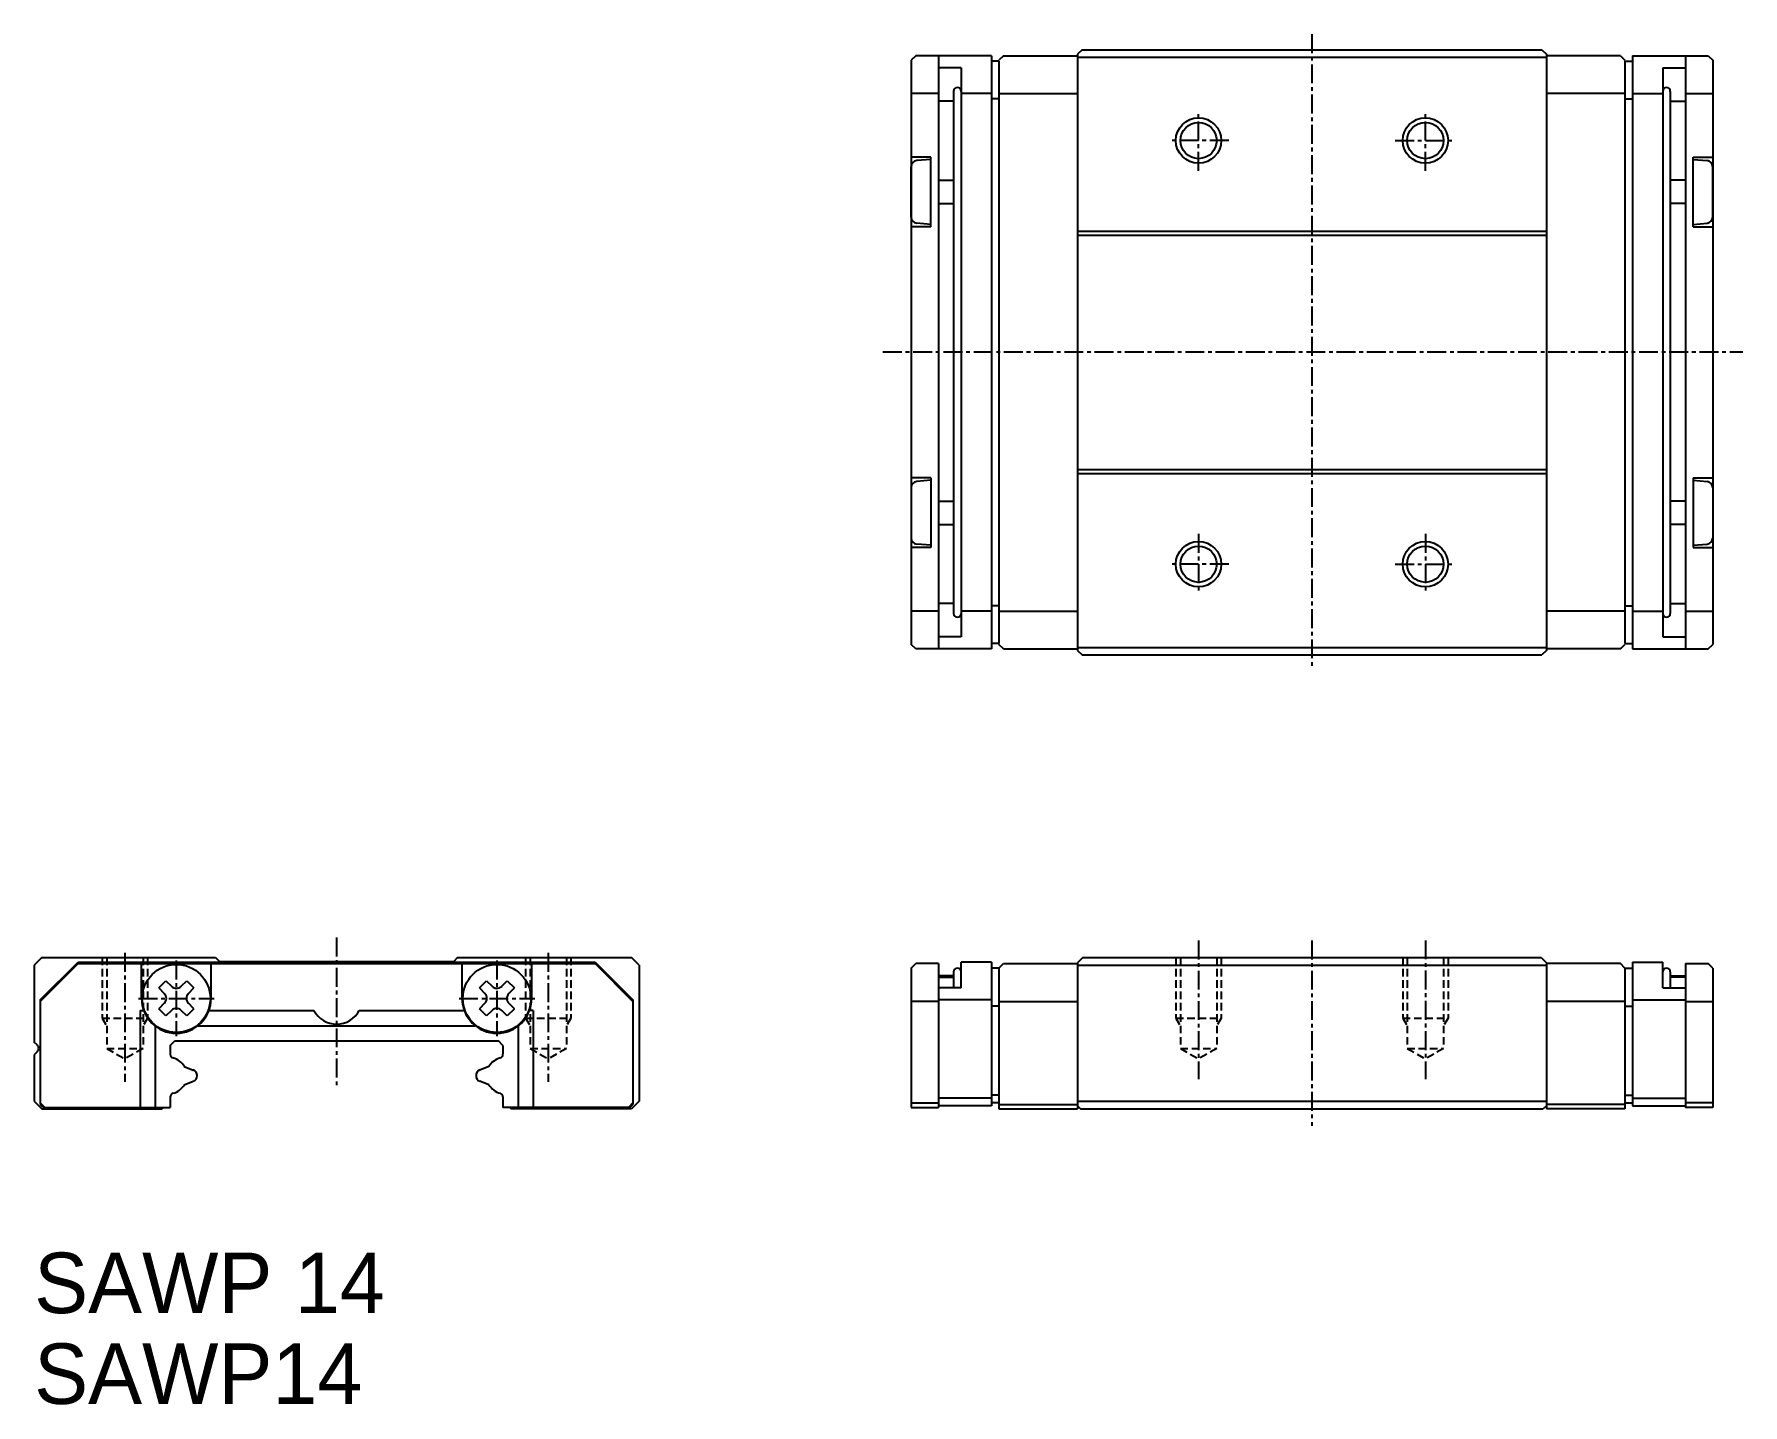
# Model space of a CAD drawing. Extents: x 10 to 123, y 10 to 101.
import ezdxf

# ---------------------------------------------------------------- set-up
doc = ezdxf.new("R2010")
doc.units = 0
doc.linetypes.add('CENTER', pattern=[2, 1.25, -0.25, 0.25, -0.25])
doc.linetypes.add('DASHED', pattern=[0.75, 0.5, -0.25])
doc.layers.get('0').update_dxf_attribs({"linetype": 'CONTINUOUS'})
doc.layers.add('CENTER', color=1, linetype='CENTER')

msp = doc.modelspace()

# ---------------------------------------------------------------- linework, layer by layer
at = {"color": 7, "linetype": 'CONTINUOUS'}
for p, q in [((79.3, 99.5), (79, 99.2)), ((79.3, 99.5), (109.7, 99.5)), ((109.7, 99.5), (110, 99.2)), ((68.3, 99.1), (68, 98.8)), ((68, 98.8), (68, 60.2)), ((69.8, 99.1), (68.3, 99.1)), ((69.8, 99.1), (69.8, 59.9)), ((73.3, 99.1), (69.8, 99.1)), ((73.3, 99.1), (73.3, 59.9)), ((73.8, 98.75), (73.3, 98.75)), ((74.1, 99.1), (73.8, 98.8)), ((73.8, 98.75), (73.8, 60.25)), ((74.1, 99.1), (79, 99.1)), ((79, 99.2), (79, 59.8)), ((79, 99), (110, 99)), ((110, 99.2), (110, 59.8)), ((114.9, 99.1), (110, 99.1)), ((114.9, 99.1), (115.2, 98.8)), ((115.2, 98.75), (115.2, 60.25)), ((115.2, 98.75), (115.7, 98.75)), ((115.7, 99.1), (115.7, 59.9)), ((115.7, 99.1), (119.2, 99.1)), ((119.2, 99.1), (119.2, 59.9)), ((119.2, 99.1), (120.7, 99.1)), ((120.7, 99.1), (121, 98.8)), ((121, 98.8), (121, 60.2)), ((71.3, 98.3), (69.8, 98.3)), ((71.3, 98.3), (71.3, 60.7)), ((117.7, 98.3), (117.7, 60.7)), ((117.7, 98.3), (119.2, 98.3)), ((69.8, 96.6), (68, 96.6)), ((70.8, 96.1), (69.8, 96.1)), ((70.8, 96.75), (70.8, 62.25)), ((73.3, 96.6), (71.3, 96.6)), ((73.8, 96.25), (73.3, 96.25)), ((73.8, 96.6), (79, 96.6)), ((115.2, 96.6), (110, 96.6)), ((115.2, 96.25), (115.7, 96.25)), ((115.7, 96.6), (117.7, 96.6)), ((118.2, 96.75), (118.2, 62.25)), ((118.2, 96.1), (119.2, 96.1)), ((119.2, 96.6), (121, 96.6)), ((69.3, 92.4), (68, 92.4)), ((68, 88.43), (68, 91.77)), ((69.3, 92.25), (68.37, 92.17)), ((69.3, 87.8), (69.3, 92.4)), ((119.7, 87.8), (119.7, 92.4)), ((119.7, 92.4), (121, 92.4)), ((119.7, 92.25), (120.64, 92.17)), ((121, 88.43), (121, 91.77)), ((69.8, 90.87), (70.8, 90.87)), ((119.2, 90.87), (118.2, 90.87)), ((69.8, 89.33), (70.8, 89.33)), ((119.2, 89.33), (118.2, 89.33)), ((69.3, 87.8), (68, 87.8)), ((69.3, 87.95), (68.37, 88.03)), ((79, 87.5), (110, 87.5)), ((79, 87.25), (110, 87.25)), ((119.7, 87.95), (120.64, 88.03)), ((119.7, 87.8), (121, 87.8)), ((69.3, 71.2), (68, 71.2)), ((69.3, 71.2), (69.3, 66.6)), ((79, 71.75), (110, 71.75)), ((79, 71.5), (110, 71.5)), ((119.7, 71.2), (119.7, 66.6)), ((119.7, 71.2), (121, 71.2)), ((68, 70.57), (68, 67.23)), ((69.3, 71.05), (68.37, 70.97)), ((119.7, 71.05), (120.64, 70.97)), ((121, 70.57), (121, 67.23)), ((69.8, 69.67), (70.8, 69.67)), ((119.2, 69.67), (118.2, 69.67)), ((69.8, 68.13), (70.8, 68.13)), ((119.2, 68.13), (118.2, 68.13)), ((69.3, 66.75), (68.37, 66.83)), ((119.7, 66.75), (120.64, 66.83)), ((69.3, 66.6), (68, 66.6)), ((119.7, 66.6), (121, 66.6)), ((69.8, 62.4), (68, 62.4)), ((70.8, 62.9), (69.8, 62.9)), ((73.3, 62.4), (71.3, 62.4)), ((73.8, 62.75), (73.3, 62.75)), ((73.8, 62.4), (79, 62.4)), ((115.2, 62.4), (110, 62.4)), ((115.2, 62.75), (115.7, 62.75)), ((115.7, 62.4), (117.7, 62.4)), ((118.2, 62.9), (119.2, 62.9)), ((119.2, 62.4), (121, 62.4)), ((68.3, 59.9), (68, 60.2)), ((69.8, 59.9), (68.3, 59.9)), ((71.3, 60.7), (69.8, 60.7)), ((73.3, 59.9), (69.8, 59.9)), ((73.8, 60.25), (73.3, 60.25)), ((74.1, 59.9), (73.8, 60.2)), ((74.1, 59.9), (79, 59.9)), ((79, 60), (110, 60)), ((114.9, 59.9), (110, 59.9)), ((114.9, 59.9), (115.2, 60.2)), ((115.2, 60.25), (115.7, 60.25)), ((115.7, 59.9), (119.2, 59.9)), ((117.7, 60.7), (119.2, 60.7)), ((119.2, 59.9), (120.7, 59.9)), ((120.7, 59.9), (121, 60.2)), ((79, 59.8), (79.3, 59.5)), ((79.3, 59.5), (109.7, 59.5)), ((110, 59.8), (109.7, 59.5)), ((10.5, 39.5), (10, 39)), ((10, 39), (10, 33.92)), ((10.4, 36.7), (12.9, 39.2)), ((12.9, 39.1), (10.4, 36.6)), ((10.5, 39.5), (22, 39.5)), ((12.9, 39.2), (47.1, 39.2)), ((12.9, 39.1), (47.1, 39.1)), ((17.1, 36.8), (17.1, 39.1)), ((21.7, 36.8), (21.7, 39.1)), ((22, 39.5), (22.25, 39.25)), ((22.25, 39.25), (37.75, 39.25)), ((38, 39.5), (37.75, 39.25)), ((38, 39.5), (49.5, 39.5)), ((38.3, 36.8), (38.3, 39.1)), ((42.9, 36.8), (42.9, 39.1)), ((47.1, 39.2), (49.6, 36.7)), ((47.1, 39.1), (49.6, 36.6)), ((50, 39), (49.5, 39.5)), ((50, 39), (50, 30)), ((68, 38.8), (68.3, 39.1)), ((68, 38.8), (68, 29.6)), ((69.8, 39.1), (68.3, 39.1)), ((69.8, 39.1), (69.8, 29.6)), ((70.8, 38.55), (70.8, 37.5)), ((73.3, 39.2), (71.3, 39.2)), ((71.3, 37.5), (71.3, 39.2)), ((73.3, 39.2), (73.3, 29.7)), ((73.8, 38.8), (73.3, 38.8)), ((73.8, 38.8), (74.1, 39.1)), ((73.8, 38.8), (73.8, 29.5)), ((74.1, 39.1), (79, 39.1)), ((79.35, 39.5), (79, 39.15)), ((79, 39.15), (79, 29.5)), ((79, 39), (110, 39)), ((79.35, 39.5), (109.65, 39.5)), ((109.65, 39.5), (110, 39.15)), ((110, 39.15), (110, 29.5)), ((114.9, 39.1), (110, 39.1)), ((115.2, 38.8), (114.9, 39.1)), ((115.2, 38.8), (115.2, 29.5)), ((115.2, 38.8), (115.7, 38.8)), ((115.7, 39.2), (115.7, 29.7)), ((115.7, 39.2), (117.7, 39.2)), ((117.7, 37.5), (117.7, 39.2)), ((118.2, 38.55), (118.2, 37.5)), ((119.2, 39.1), (119.2, 29.6)), ((119.2, 39.1), (120.7, 39.1)), ((121, 38.8), (120.7, 39.1)), ((121, 38.8), (121, 29.6)), ((18.24, 37.49), (18.71, 37.96)), ((18.24, 37.49), (18.6, 37.12)), ((18.71, 37.96), (19.08, 37.6)), ((19.72, 37.6), (20.09, 37.96)), ((20.09, 37.96), (20.56, 37.49)), ((20.2, 37.12), (20.56, 37.49)), ((39.44, 37.49), (39.91, 37.96)), ((39.44, 37.49), (39.8, 37.12)), ((39.91, 37.96), (40.28, 37.6)), ((40.92, 37.6), (41.29, 37.96)), ((41.29, 37.96), (41.76, 37.49)), ((41.4, 37.12), (41.76, 37.49)), ((70.8, 38.3), (69.8, 38.3)), ((69.8, 38.2), (70.8, 38.2)), ((71.3, 37.5), (69.8, 37.5)), ((117.7, 37.5), (119.2, 37.5)), ((118.2, 38.3), (119.2, 38.3)), ((119.2, 38.2), (118.2, 38.2)), ((10.4, 36.7), (10.4, 36.6)), ((10.4, 36.6), (10.4, 29.8)), ((18.6, 36.48), (18.24, 36.11)), ((20.56, 36.11), (20.2, 36.48)), ((39.8, 36.48), (39.44, 36.11)), ((41.76, 36.11), (41.4, 36.48)), ((49.6, 36.7), (49.6, 36.6)), ((49.6, 36.6), (49.6, 29.8)), ((69.8, 36.6), (68, 36.6)), ((73.3, 36.7), (69.8, 36.7)), ((73.8, 36.3), (73.3, 36.3)), ((73.8, 36.6), (79, 36.6)), ((115.2, 36.6), (110, 36.6)), ((115.2, 36.3), (115.7, 36.3)), ((115.7, 36.7), (119.2, 36.7)), ((119.2, 36.6), (121, 36.6)), ((17, 36), (17, 29.6)), ((17, 36), (17.24, 36)), ((18.71, 35.64), (18.24, 36.11)), ((19.08, 36), (18.71, 35.64)), ((20.09, 35.64), (19.72, 36)), ((20.56, 36.11), (20.09, 35.64)), ((21.56, 36), (28.5, 36)), ((31.5, 36), (38.44, 36)), ((39.91, 35.64), (39.44, 36.11)), ((40.28, 36), (39.91, 35.64)), ((41.29, 35.64), (40.92, 36)), ((41.76, 36.11), (41.29, 35.64)), ((43, 36), (42.76, 36)), ((43, 36), (43, 29.6)), ((10.21, 33.71), (10, 33.92)), ((18, 35), (18, 29.6)), ((19, 33.7), (19.3, 34)), ((19, 33.7), (19.3, 34)), ((19.3, 34), (22.31, 34)), ((19.3, 34), (40.7, 34)), ((20.83, 35), (39.17, 35)), ((41, 33.7), (40.7, 34)), ((42, 35), (42, 29.6)), ((10.21, 33.29), (10, 33.08)), ((10, 33.08), (10, 30)), ((19, 33.7), (19, 33.11)), ((41, 33.7), (41, 33.14)), ((19.93, 32.3), (20.52, 32.07)), ((40.07, 32.3), (39.48, 32.07)), ((19.93, 31.1), (20.52, 31.33)), ((40.07, 31.1), (39.48, 31.33)), ((10, 30), (10.5, 29.5)), ((10.4, 29.9), (10.7, 29.6)), ((10.4, 29.8), (10.7, 29.5)), ((10.5, 29.5), (18.45, 29.5)), ((10.7, 29.6), (19, 29.6)), ((18.55, 29.6), (18.45, 29.5)), ((19, 30.29), (19, 29.6)), ((41, 30.29), (41, 29.6)), ((49.3, 29.6), (41, 29.6)), ((41.45, 29.6), (41.55, 29.5)), ((49.5, 29.5), (41.55, 29.5)), ((49.6, 29.9), (49.3, 29.6)), ((49.3, 29.5), (49.6, 29.8)), ((50, 30), (49.5, 29.5)), ((68, 29.9), (69.8, 29.9)), ((68, 29.6), (69.8, 29.6)), ((73.3, 30.2), (69.8, 30.2)), ((73.3, 29.7), (69.8, 29.7)), ((73.8, 30.4), (73.3, 30.4)), ((73.8, 29.9), (73.3, 29.9)), ((73.8, 29.8), (79, 29.8)), ((73.8, 29.5), (79, 29.5)), ((79, 30), (110, 30)), ((79, 29.7), (79.2, 29.5)), ((79.2, 29.5), (109.8, 29.5)), ((110, 29.7), (109.8, 29.5)), ((115.2, 29.8), (110, 29.8)), ((115.2, 29.5), (110, 29.5)), ((115.2, 30.4), (115.7, 30.4)), ((115.2, 29.9), (115.7, 29.9)), ((115.7, 30.2), (119.2, 30.2)), ((115.7, 29.7), (119.2, 29.7)), ((121, 29.9), (119.2, 29.9)), ((121, 29.6), (119.2, 29.6))]:
    msp.add_line(p, q, dxfattribs=at)
at = {"color": 1, "linetype": 'CENTER'}
for p, q in [((87, 91.5), (87, 95.5)), ((102, 91.5), (102, 95.5)), ((89, 93.5), (85, 93.5)), ((100, 93.5), (104, 93.5)), ((87, 67.5), (87, 63.5)), ((102, 67.5), (102, 63.5)), ((89, 65.5), (85, 65.5)), ((100, 65.5), (104, 65.5)), ((16, 39.81), (16, 31.28)), ((44, 39.81), (44, 31.28)), ((19.4, 39.3), (19.4, 34.3)), ((40.6, 39.3), (40.6, 34.3)), ((16.9, 36.8), (21.9, 36.8)), ((38.1, 36.8), (43.1, 36.8))]:
    msp.add_line(p, q, dxfattribs=at)
at = {"color": 3, "linetype": 'DASHED'}
for p, q in [((14.5, 39.5), (14.5, 35.5)), ((14.8, 39.5), (14.8, 33.5)), ((17.2, 39.5), (17.2, 33.5)), ((17.5, 39.5), (17.5, 35.5)), ((42.5, 39.5), (42.5, 35.5)), ((42.8, 39.5), (42.8, 33.5)), ((45.2, 39.5), (45.2, 33.5)), ((45.5, 39.5), (45.5, 35.5)), ((85.5, 39.5), (85.5, 35.5)), ((85.8, 39.5), (85.8, 33.5)), ((88.2, 39.5), (88.2, 33.5)), ((88.5, 39.5), (88.5, 35.5)), ((100.5, 39.5), (100.5, 35.5)), ((100.8, 39.5), (100.8, 33.5)), ((103.2, 39.5), (103.2, 33.5)), ((103.5, 39.5), (103.5, 35.5)), ((14.5, 35.5), (17.5, 35.5)), ((14.5, 35.5), (14.8, 34.98)), ((17.5, 35.5), (17.2, 34.98)), ((42.5, 35.5), (45.5, 35.5)), ((42.5, 35.5), (42.8, 34.98)), ((45.5, 35.5), (45.2, 34.98)), ((85.5, 35.5), (88.5, 35.5)), ((85.5, 35.5), (85.8, 34.98)), ((88.5, 35.5), (88.2, 34.98)), ((100.5, 35.5), (103.5, 35.5)), ((100.5, 35.5), (100.8, 34.98)), ((103.5, 35.5), (103.2, 34.98)), ((14.8, 33.5), (17.2, 33.5)), ((14.8, 33.5), (16, 32.81)), ((17.2, 33.5), (16, 32.81)), ((42.8, 33.5), (45.2, 33.5)), ((42.8, 33.5), (44, 32.81)), ((45.2, 33.5), (44, 32.81)), ((85.8, 33.5), (88.2, 33.5)), ((85.8, 33.5), (87, 32.81)), ((88.2, 33.5), (87, 32.81)), ((100.8, 33.5), (103.2, 33.5)), ((100.8, 33.5), (102, 32.81)), ((103.2, 33.5), (102, 32.81))]:
    msp.add_line(p, q, dxfattribs=at)
at = {"color": 3, "linetype": 'CONTINUOUS'}
for centre in [(87, 93.5), (102, 93.5), (87, 65.5), (102, 65.5)]:
    msp.add_circle(centre, 1.5, dxfattribs=at)
at = {"color": 7, "linetype": 'CONTINUOUS'}
for centre, radius in [((87, 93.5), 1.2), ((102, 93.5), 1.2), ((87, 65.5), 1.2), ((102, 65.5), 1.2), ((19.4, 36.8), 2.25), ((40.6, 36.8), 2.25)]:
    msp.add_circle(centre, radius, dxfattribs=at)
for centre, radius, start, end in [((71.05, 96.75), 0.25, 0, 180), ((117.95, 96.75), 0.25, 0, 180), ((68.4, 91.77), 0.4, 95, 180), ((120.6, 91.77), 0.4, 0, 85), ((68.4, 88.43), 0.4, 180, 265), ((120.6, 88.43), 0.4, 275, 0), ((68.4, 70.57), 0.4, 95, 180), ((120.6, 70.57), 0.4, 0, 85), ((68.4, 67.23), 0.4, 180, 265), ((120.6, 67.23), 0.4, 275, 0), ((71.05, 62.25), 0.25, 180, 0), ((117.95, 62.25), 0.25, 180, 0), ((71.05, 38.55), 0.25, 0, 180), ((117.95, 38.55), 0.25, 0, 180), ((19.4, 37.91), 0.45, 225, 315), ((40.6, 37.91), 0.45, 225, 315), ((19.4, 36.8), 2.3, 180, 0), ((18.29, 36.8), 0.45, 315, 45), ((20.51, 36.8), 0.45, 135, 225), ((40.6, 36.8), 2.3, 180, 0), ((39.49, 36.8), 0.45, 315, 45), ((41.71, 36.8), 0.45, 135, 225), ((19.4, 35.69), 0.45, 45, 135), ((30, 36.8), 1.7, 208.073, 331.927), ((40.6, 35.69), 0.45, 45, 135), ((10, 33.5), 0.3, 0, 44.9999), ((10, 33.5), 0.3, 315, 0), ((19.25, 33.11), 0.25, 180, 254.229), ((18.83, 31.63), 1.29, 31.2661, 74.2293), ((41.17, 31.63), 1.29, 105.771, 148.734), ((40.75, 33.11), 0.25, 285.771, 0), ((20.38, 31.7), 0.4, 291.001, 68.999), ((39.62, 31.7), 0.4, 111.001, 248.999), ((19.25, 30.29), 0.25, 105.771, 180), ((18.83, 31.77), 1.29, 285.771, 328.734), ((41.17, 31.77), 1.29, 211.266, 254.229), ((40.75, 30.29), 0.25, 0.0001, 74.2293)]:
    msp.add_arc(centre, radius, start, end, dxfattribs=at)
at = {"layer": 'CENTER', "color": 1, "linetype": 'CENTER'}
for p, q in [((94.5, 100.53), (94.5, 58.53)), ((66.13, 79.53), (122.99, 79.53)), ((30, 40.82), (30, 31)), ((87, 40.63), (87, 31.47)), ((94.5, 40.63), (94.5, 28.37)), ((102, 40.64), (102, 31.47))]:
    msp.add_line(p, q, dxfattribs=at)

# ---------------------------------------------------------------- texts
at = {"color": 7, "linetype": 'CONTINUOUS'}
for s, p in [('SAWP 14', (10, 16)), ('SAWP14', (10, 10))]:
    msp.add_text(s, height=4, dxfattribs=at).set_placement(p)

doc.saveas('drawing.dxf')
